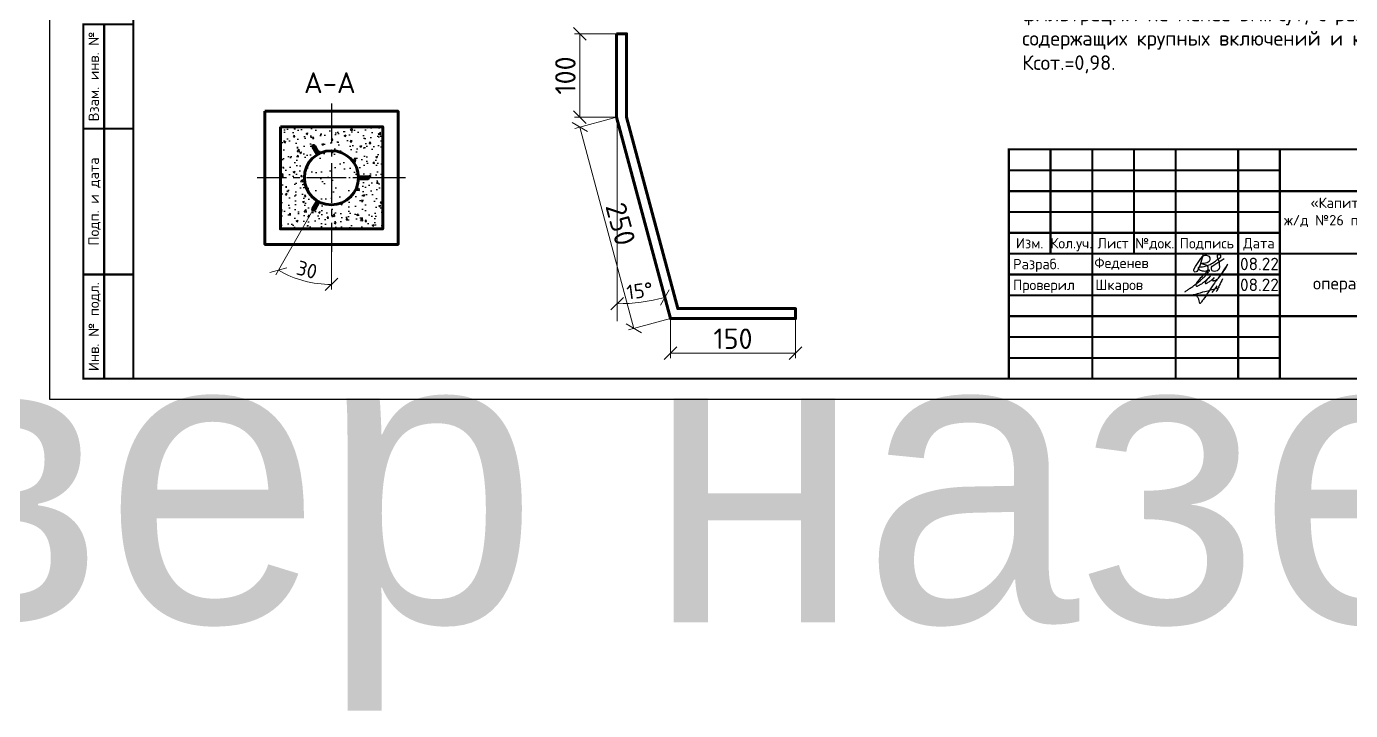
# Model space of a CAD drawing. Header units: millimetres. Extents: x -112426 to 8831, y 1218 to 38707.
# Drawn here: x 5199.2 to 5516.8, y 2204.5 to 2368.5 of the extents above; entities that cross this region are included whole.
import ezdxf
from ezdxf.enums import TextEntityAlignment as Align

# ---------------------------------------------------------------- set-up
doc = ezdxf.new("R2018")
doc.units = ezdxf.units.MM
doc.linetypes.add('осевая2', pattern=[28.575, 19.05, -3.175, 3.175, -3.175])
for name, color, linetype, lineweight in [('12  Размер', 7, 'Continuous', 20), ('2 Рамка обычные', 1, 'Continuous', 60), ('Осевая', 2, 'осевая2', 30), ('Основной', 1, 'Continuous', 60), ('Размерный', 4, 'Continuous', 30), ('Размеры на чертеже', 250, 'Continuous', 25)]:
    doc.layers.add(name, color=color, linetype=linetype, lineweight=lineweight)
doc.layers.add('рамка', color=7, linetype='Continuous')
doc.layers.add('Штриховка', color=7, linetype='Continuous')
doc.styles.add('-ISOCPEUR-', font='isocpeur.ttf')
doc.styles.add('GOST', font='gost.shx', dxfattribs={"oblique": 15})
doc.styles.get("Standard").update_dxf_attribs({"font": 'arial.ttf'})
doc.dimstyles.new('М 1 к 20', dxfattribs={"dimtxt": 3.5, "dimasz": 3, "dimexe": 1.25, "dimexo": 0, "dimgap": 1, "dimtad": 1, "dimdec": 0, "dimlfac": 20, "dimzin": 0, "dimdsep": 46, "dimtxsty": 'GOST', "dimblk": 'OBLIQUE', "dimcen": 5, "dimclrd": 256, "dimclre": 256, "dimclrt": 256, "dimazin": 2, "dimtfac": 1, "dimtdec": 0, "dimtmove": 0, "dimatfit": 3, "dimldrblk": 'NONE', "dimfxl": 1.25, "dimtolj": 1, "dimtzin": 0, "dimlwd": -1, "dimlwe": -1, "dimarcsym": 2})

# ---------------------------------------------------------------- blocks, each defined once
blk = doc.blocks.new('*U168')
blk.add_lwpolyline([(0, 0), (420, 0), (420, -297), (0, -297)], close=True)
at = {"const_width": 0.5}
blk.add_lwpolyline([(20, -5), (415, -5), (415, -292), (20, -292)], close=True, dxfattribs=at)
for points in [[(20, -292), (8, -292), (8, -207), (20, -207)], [(13, -207), (13, -292)], [(8, -232), (20, -232)], [(230, -292), (230, -237), (415, -237)], [(240, -237), (240, -262)], [(250, -237), (250, -292)], [(260, -237), (260, -262)], [(270, -237), (270, -292)], [(285, -237), (285, -292)], [(295, -237), (295, -292)], [(230, -242), (295, -242)], [(230, -247), (295, -247)], [(295, -247), (415, -247)], [(230, -252), (295, -252)], [(230, -257), (295, -257)], [(230, -262), (415, -262)], [(8, -267), (20, -267)], [(230, -267), (295, -267)], [(230, -272), (295, -272)], [(230, -277), (295, -277)], [(295, -277), (415, -277)], [(230, -282), (295, -282)], [(230, -287), (295, -287)]]:
    blk.add_lwpolyline(points, dxfattribs=at)
at = {"style": '-ISOCPEUR-'}
for s, p in [('Взам. инв. №', (10.5, -219.5)), ('Подп. и дата', (10.5, -249.5)), ('Инв. № подл.', (10.5, -279.5))]:
    blk.add_text(s, height=2.5, rotation=90, dxfattribs=at).set_placement(p, align=Align.MIDDLE_CENTER)
for s, p in [('Изм.', (235, -259.5)), ('Кол.уч.', (245, -259.5)), ('Лист', (255, -259.5)), ('№док.', (265, -259.5)), ('Подпись', (277.5, -259.5)), ('Дата', (290, -259.5))]:
    blk.add_text(s, height=2.5, dxfattribs=at).set_placement(p, align=Align.MIDDLE_CENTER)
for s, p in [('Разраб.', (231, -264.5)), ('Проверил', (231, -269.5))]:
    blk.add_text(s, height=2.5, dxfattribs=at).set_placement(p, align=Align.MIDDLE_LEFT)
for s, insert, char_height, width, attachment_point in [('\\pxi1.28618,qc;{\\C7;«Капитальный ремонт (реконструкция) тепловых сетей от УП у ж/д №26 по ул. Б. Новикова до ТК-8018 ул. Расплетина, д 7 в ГО г. Рыбинск Ярославской области».}', (296.05, -248.55), 2.5, 110.5288, 1), ('Система оперативно-дистанционного контроля ', (330, -269.5), 3, 70, 5)]:
    blk.add_mtext(s, dxfattribs=dict(at, insert=insert, char_height=char_height, width=width, attachment_point=attachment_point))
blk.add_attdef('РАЗРАБОТАЛ', text='', height=2.5, dxfattribs=at).set_placement((250.5, -264.22), align=Align.MIDDLE_LEFT)
at = {"style": '-ISOCPEUR-', "flags": 8}
for tag, height, p in [('ДАТА', 2.5, (290.07, -264.4)), ('ДАТА1', 2.5, (290.07, -269.4)), ('ЛИСТ', 3, (386.39, -271.92)), ('ЛИСТОВ', 3, (403.89, -271.92)), ('ФОРМАТ', 3, (380.97, -294.75))]:
    blk.add_attdef(tag, text='', height=height, dxfattribs=at).set_placement(p, align=Align.MIDDLE_CENTER)
at = {"style": '-ISOCPEUR-'}
blk.add_attdef('ПРОВЕРИЛ', (250.75, -270.73), '', height=2.5, dxfattribs=at)
at = {"lineweight": 30, "flags": 104}
blk.add_attdef('ИМЯ_ЧЕРТЕЖА', text='', height=3, dxfattribs=at).set_placement((333.63, -284.13), align=Align.MIDDLE_CENTER)
blk = doc.blocks.new('_Oblique')
at = {"color": 0, "linetype": 'ByBlock', "lineweight": -2}
blk.add_line((-0.5, -0.5), (0.5, 0.5), dxfattribs=at)
blk = doc.blocks.new('*D132')
at = {"layer": '12  Размер', "ltscale": 50, "transparency": 16777216}
for p, q in [((5340.77, 2366.79), (5330.7, 2366.79)), ((5331.95, 2366.79), (5331.95, 2346.79)), ((5340.77, 2346.79), (5330.7, 2346.79))]:
    blk.add_line(p, q, dxfattribs=at)
at = {"layer": 'Defpoints', "color": 0, "ltscale": 50, "transparency": 16777216}
for p in [(5340.77, 2366.79), (5331.95, 2346.79), (5340.77, 2346.79)]:
    blk.add_point(p, dxfattribs=at)
at = {"layer": '12  Размер', "ltscale": 50, "transparency": 16777216, "xscale": 3, "yscale": 3, "zscale": 3}
for p, rotation in [((5331.95, 2366.79), 90), ((5331.95, 2346.79), 270)]:
    blk.add_blockref('_Oblique', p, dxfattribs=dict(at, rotation=rotation))
at = {"layer": '12  Размер', "ltscale": 50, "transparency": 16777216, "insert": (5328.5, 2356.79), "char_height": 3.5, "attachment_point": 5, "rotation": 90, "style": '-ISOCPEUR-'}
blk.add_mtext('\\A1;{\\H1.4x;100}', dxfattribs=at)
blk = doc.blocks.new('_None')
blk = doc.blocks.new('*D133')
at = {"layer": '12  Размер', "ltscale": 50, "transparency": 16777216}
for p, q in [((5340.77, 2346.79), (5330.74, 2344.1)), ((5331.95, 2344.42), (5344.89, 2296.13)), ((5353.71, 2298.49), (5343.68, 2295.8))]:
    blk.add_line(p, q, dxfattribs=at)
at = {"layer": 'Defpoints', "color": 0, "ltscale": 50, "transparency": 16777216}
for p in [(5340.77, 2346.79), (5353.71, 2298.49), (5344.89, 2296.13)]:
    blk.add_point(p, dxfattribs=at)
at = {"layer": '12  Размер', "ltscale": 50, "transparency": 16777216, "xscale": 3, "yscale": 3, "zscale": 3}
for p, rotation in [((5331.95, 2344.42), 105.0000000000008), ((5344.89, 2296.13), 285.0000000000007)]:
    blk.add_blockref('_Oblique', p, dxfattribs=dict(at, rotation=rotation))
at = {"layer": '12  Размер', "ltscale": 50, "transparency": 16777216, "insert": (5341.75, 2321.17), "char_height": 3.5, "attachment_point": 5, "rotation": 285, "style": '-ISOCPEUR-'}
blk.add_mtext('\\A1;{\\H1.4x;250}', dxfattribs=at)
blk = doc.blocks.new('*D134')
at = {"layer": '12  Размер', "ltscale": 50, "transparency": 16777216}
for p, q in [((5353.71, 2298.49), (5353.71, 2288.95)), ((5383.71, 2298.49), (5383.71, 2288.95)), ((5353.71, 2290.2), (5383.71, 2290.2))]:
    blk.add_line(p, q, dxfattribs=at)
at = {"layer": 'Defpoints', "color": 0, "ltscale": 50, "transparency": 16777216}
for p in [(5353.71, 2298.49), (5383.71, 2298.49), (5383.71, 2290.2)]:
    blk.add_point(p, dxfattribs=at)
at = {"layer": '12  Размер', "ltscale": 50, "transparency": 16777216, "xscale": 3, "yscale": 3, "zscale": 3, "rotation": 180}
blk.add_blockref('_Oblique', (5353.71, 2290.2), dxfattribs=at)
at = {"layer": '12  Размер', "ltscale": 50, "transparency": 16777216, "xscale": 3, "yscale": 3, "zscale": 3}
blk.add_blockref('_Oblique', (5383.71, 2290.2), dxfattribs=at)
at = {"layer": '12  Размер', "ltscale": 50, "transparency": 16777216, "insert": (5368.71, 2293.65), "char_height": 3.5, "attachment_point": 5, "style": '-ISOCPEUR-'}
blk.add_mtext('\\A1;{\\H1.4x;150}', dxfattribs=at)
blk = doc.blocks.new('*D143')
at = {"layer": '12  Размер', "ltscale": 50, "transparency": 16777216}
blk.add_arc((5340.93, 2346.19), 44.15, 270, 285, dxfattribs=at)
at = {"layer": 'Defpoints', "color": 0, "ltscale": 50, "transparency": 16777216}
for p in [(5340.77, 2346.79), (5340.93, 2346.19), (5344.78, 2302.2), (5340.93, 2297.86), (5353.71, 2298.49)]:
    blk.add_point(p, dxfattribs=at)
at = {"layer": '12  Размер', "ltscale": 50, "transparency": 16777216, "xscale": 3, "yscale": 3, "zscale": 3}
for p, rotation in [((5340.93, 2302.04), 180.0000000000025), ((5352.36, 2303.54), 14.99999999999995)]:
    blk.add_blockref('_Oblique', p, dxfattribs=dict(at, rotation=rotation))
at = {"layer": '12  Размер', "ltscale": 50, "transparency": 16777216, "insert": (5346.34, 2305.14), "char_height": 3.5, "attachment_point": 5, "rotation": 7.5, "style": '-ISOCPEUR-'}
blk.add_mtext('\\A1;15%%D', dxfattribs=at)
blk = doc.blocks.new('*D144')
at = {"layer": '12  Размер', "ltscale": 50, "transparency": 16777216}
for p, q in [((5267.95, 2324.52), (5259.04, 2308.98)), ((5272.39, 2314.45), (5272.39, 2305.43))]:
    blk.add_line(p, q, dxfattribs=at)
blk.add_arc((5272.39, 2332.25), 25.58, 240.1713, 270, dxfattribs=at)
at = {"layer": 'Defpoints', "color": 0, "ltscale": 50, "transparency": 16777216}
for p in [(5272.39, 2350.05), (5272.39, 2332.25), (5267.95, 2324.52), (5272.39, 2314.45), (5263.69, 2308.2)]:
    blk.add_point(p, dxfattribs=at)
at = {"layer": '12  Размер', "ltscale": 50, "transparency": 16777216, "xscale": 3, "yscale": 3, "zscale": 3}
for p, rotation in [((5259.66, 2310.06), 150.1712902245639), ((5272.39, 2306.68), 359.9999999999992)]:
    blk.add_blockref('_Oblique', p, dxfattribs=dict(at, rotation=rotation))
at = {"layer": '12  Размер', "ltscale": 50, "transparency": 16777216, "insert": (5266.51, 2310.2), "char_height": 3.5, "attachment_point": 5, "rotation": 345.0856, "style": '-ISOCPEUR-'}
blk.add_mtext('\\A1;30', dxfattribs=at)
blk = doc.blocks.new('подпись')
at = {"lineweight": 30}
for points in [[(-0.82, -1.23), (-0.21, -0.8), (0.43, -0.36), (0.86, -0.08), (1.32, 0.25), (2, 0.77), (2.8, 1.4), (3.27, 1.83), (3.84, 2.36), (4.46, 3.07), (5.01, 3.73), (5.08, 3.95), (5.01, 4.03), (4.91, 4), (4.76, 3.88), (4.33, 3.49), (3.4, 2.58), (2.34, 1.43), (1.83, 0.48), (1.87, 0.23), (1.99, 0.16), (2.17, 0.16), (2.41, 0.25), (3.02, 0.6), (3.71, 1.09), (4.34, 1.62), (5.32, 2.55), (4.75, 1.98), (4.27, 1.36), (4.08, 1.05), (4.07, 0.85), (4.11, 0.78), (4.25, 0.78), (4.42, 0.84), (4.78, 1.05), (5.16, 1.3), (5.47, 1.51), (5.72, 1.73), (6.05, 1.99), (6.23, 2.18), (5.94, 1.88), (5.8, 1.63), (5.8, 1.5), (5.89, 1.44), (6.13, 1.46), (6.57, 1.6), (6.9, 1.79), (7.5, 2.39), (8.04, 3.08), (8.61, 3.92), (9.15, 4.76), (9.43, 5.33), (8, 3.26), (6.29, 0.88), (3.58, -3.07), (3.05, -3.8), (2.85, -4.05), (2.49, -2.98), (2.12, -2.39), (1.3, -1.96), (1.02, -2.03), (2.91, -1.44), (4.7, -0.96), (7.51, -0.15)], [(6.86, 0.23), (5.67, -1.43)], [(8.19, 1.85), (6.68, -1.27)]]:
    blk.add_spline(points, degree=3, dxfattribs=at)
blk = doc.blocks.new('Подпись Леха')
at = {"layer": 'рамка'}
blk.add_blockref('подпись', (2.7, 0.11), dxfattribs=at)

msp = doc.modelspace()

# ---------------------------------------------------------------- hatches: boundary and pattern name
at = {"layer": 'Штриховка', "lineweight": 25}
h = msp.add_hatch(dxfattribs=at)
h.set_pattern_fill('AR-CONC', scale=0.025, style=0)
h.set_pattern_definition([(50, (5264.134, 2337.3222), (4.5546, -0.3985), [0.47625, -5.23875]), (355, (5264.134, 2337.322), (-0.8811, 4.7764), [0.381, -4.191]), (100.451, (5264.5135, 2337.289), (3.6735, 4.37794), [0.40475, -4.45226]), (46.184, (5264.134, 2338.592), (6.777, -1.0511), [0.7144, -7.8581]), (96.636, (5264.699, 2338.5046), (5.9351, 6.1857), [0.6071, -6.6784]), (351.184, (5264.134, 2338.592), (5.9351, 6.1857), [0.5715, -6.2865]), (21, (5264.769, 2338.2747), (3.79036, -2.55663), [0.47625, -5.23875]), (326, (5264.769, 2338.2747), (1.54505, 4.6047), [0.381, -4.191]), (71.451, (5265.085, 2338.0617), (5.3354, 2.0481), [0.40475, -4.45225]), (37.5, (5264.134, 2337.3222), (0.07722, 2.11388), [0, -4.1402, 0, -4.2545, 0, -4.20688]), (7.5, (5264.134, 2337.3222), (1.6705, 2.50451), [0, -2.4257, 0, -4.04495, 0, -1.60337]), (327.5, (5262.7179, 2337.3222), (3.38976, -0.14322), [0, -1.5875, 0, -4.953, 0, -6.57225]), (317.5, (5262.083, 2337.3222), (3.70323, 0.63566), [0, -2.06375, 0, -3.2893, 0, -4.66725])])
h.paths.add_polyline_path([(5268.94, 2337.755), (5268.69, 2338.191), (5260.145, 2341.58), (5260.145, 2332.251), (5265.892, 2332.251, -0.2583812)])
h.paths.add_polyline_path([(5272.386, 2344.51), (5260.145, 2344.51), (5260.145, 2341.58), (5268.69, 2338.191), (5267.859, 2339.64, -1), (5268.291, 2339.899), (5269.377, 2338.006, -0.1210268), (5272.386, 2338.745)])
h.paths.add_polyline_path([(5284.686, 2344.51), (5272.386, 2344.51), (5272.386, 2338.745, -0.4028904), (5278.874, 2332.503), (5281.047, 2332.503, -0.4199092), (5281.304, 2332.251), (5284.686, 2332.251)])
h.paths.add_polyline_path([(5284.686, 2332.251), (5281.304, 2332.251, -0.4085408), (5281.057, 2331.999), (5278.874, 2331.999, -0.4028904), (5272.386, 2325.758), (5272.386, 2319.969), (5284.686, 2319.969)])
h.paths.add_polyline_path([(5272.386, 2325.758, -0.1210311), (5269.377, 2326.497), (5268.296, 2324.613, -1), (5267.854, 2324.855), (5268.939, 2326.747, -0.2583766), (5265.892, 2332.251), (5260.145, 2332.251), (5260.145, 2319.969), (5272.386, 2319.969)])
at = {"layer": 'Штриховка'}
h = msp.add_hatch(dxfattribs=at)
h.set_pattern_fill('AR-SAND', scale=0.1, style=0)
h.set_pattern_definition([(37.5, (-2908.487, 4735.8682), (-0.1600031, 4.8941324), [0, -3.8608, 0, -4.318, 0, -4.1275]), (7.5, (-2908.487, 4735.868), (4.495233, 7.168251), [0, -2.0828, 0, -3.4798, 0, -1.3335]), (327.5, (-2911.6113, 4735.8682), (7.9099237, 0.0143718), [0, -1.27, 0, -4.572, 0, -5.969]), (317.5, (-2911.6113, 4735.868), (7.6355645, 2.229293), [0, -0.635, 0, -2.9972, 0, -3.429])])
h.paths.add_polyline_path([(5272.386, 2338.745, 0.4142136), (5265.892, 2332.251), (5272.386, 2332.251)])
h.paths.add_polyline_path([(5272.386, 2338.745), (5272.386, 2332.251), (5278.879, 2332.251, 0.4142136)])
h.paths.add_polyline_path([(5278.879, 2332.251), (5272.386, 2332.251), (5272.386, 2325.758, 0.4142136)])
h.paths.add_polyline_path([(5272.386, 2332.251), (5265.892, 2332.251, 0.4142136), (5272.386, 2325.758)])

# ---------------------------------------------------------------- linework, layer by layer
msp.add_lwpolyline([(5481.386, 2313.844), (5481.286, 2313.323), (5481.077, 2312.466), (5480.761, 2311.385), (5480.297, 2310.224), (5479.978, 2309.753), (5479.784, 2309.654), (5479.591, 2309.63), (5479.402, 2309.654), (5479.305, 2309.765), (5479.256, 2309.949), (5479.261, 2310.157), (5479.358, 2310.419), (5479.661, 2310.978), (5480.935, 2312.893), (5481.432, 2313.466), (5481.882, 2313.66), (5482.262, 2313.652), (5482.828, 2313.49), (5483.092, 2313.017), (5483.069, 2312.629), (5483.011, 2312.366), (5482.895, 2312.182), (5482.691, 2311.997), (5482.38, 2311.842), (5482.021, 2311.74), (5481.711, 2311.682), (5481.444, 2311.692), (5481.187, 2311.701), (5480.949, 2311.813), (5480.891, 2311.83), (5481.147, 2311.72), (5481.354, 2311.631), (5481.546, 2311.563), (5481.866, 2311.471), (5482.092, 2311.364), (5482.301, 2311.265), (5482.439, 2311.169), (5482.591, 2310.899), (5482.614, 2310.649), (5482.637, 2310.401), (5482.583, 2310.157), (5482.387, 2309.938), (5482.145, 2309.829), (5481.848, 2309.798), (5481.559, 2309.813), (5481.316, 2309.827), (5481.09, 2309.931), (5480.852, 2310.041), (5480.669, 2310.125), (5480.559, 2310.227), (5480.421, 2310.356), (5480.336, 2310.567), (5480.341, 2310.758), (5480.454, 2310.821), (5480.786, 2310.855), (5481.287, 2310.907), (5481.695, 2310.992), (5481.988, 2311.053), (5482.238, 2311.163), (5482.673, 2311.32), (5483.147, 2311.481), (5483.509, 2311.652), (5483.71, 2311.794), (5484.008, 2312.005), (5484.407, 2312.287), (5484.79, 2312.559), (5485.088, 2312.769), (5485.452, 2313.027), (5485.706, 2313.207), (5485.759, 2313.451), (5485.704, 2313.654), (5485.532, 2313.764), (5485.282, 2313.779), (5485.032, 2313.748), (5484.88, 2313.655), (5484.826, 2313.474), (5484.856, 2313.274), (5484.929, 2313.054), (5485.105, 2312.657), (5485.296, 2312.11), (5485.345, 2311.846), (5485.36, 2311.528), (5485.376, 2310.791), (5485.329, 2310.454), (5485.086, 2310.133), (5484.843, 2309.921), (5484.53, 2309.827), (5484.185, 2309.78), (5483.879, 2309.82), (5483.644, 2309.968), (5483.519, 2310.227), (5483.448, 2310.525), (5483.487, 2310.807), (5483.652, 2311.026), (5484.796, 2311.762), (5485.227, 2312.068), (5486.035, 2312.593), (5486.509, 2312.901)])
at = {"layer": '12  Размер', "color": 7, "ltscale": 50}
msp.add_line((5340.933, 2346.189), (5340.933, 2297.858), dxfattribs=at)
at = {"layer": '2 Рамка обычные', "color": 7, "ltscale": 50}
for p, q in [((5268.94, 2337.755), (5267.854, 2339.648)), ((5269.377, 2338.006), (5268.291, 2339.899)), ((5278.874, 2332.503), (5281.057, 2332.503)), ((5278.874, 2331.999), (5281.057, 2331.999)), ((5268.94, 2326.748), (5267.854, 2324.855)), ((5269.377, 2326.497), (5268.291, 2324.604))]:
    msp.add_line(p, q, dxfattribs=at)
for points in [[(5340.772, 2366.789), (5340.772, 2346.789), (5353.713, 2298.493), (5383.713, 2298.493), (5383.713, 2300.893), (5355.47, 2300.893), (5343.172, 2346.789), (5343.172, 2366.789)], [(5256.451, 2348.211), (5288.385, 2348.211), (5288.385, 2316.276), (5256.451, 2316.276)], [(5260.145, 2344.51), (5284.686, 2344.51), (5284.686, 2319.969), (5260.145, 2319.969)]]:
    msp.add_lwpolyline(points, close=True, dxfattribs=at)
msp.add_circle((5272.386, 2332.251), 6.494, dxfattribs=at)
for centre, start, end in [((5268.075, 2339.769), 28.72192, 210.94578), ((5269.019, 2338.124), 28.72192, 210.94578), ((5279.155, 2332.251), 268.88807, 91.11193), ((5281.052, 2332.251), 268.88807, 91.11193), ((5268.075, 2324.734), 149.05694, 331.2808), ((5269.019, 2326.38), 149.05694, 331.2808)]:
    msp.add_arc(centre, 0.252, start, end, dxfattribs=at)
at = {"layer": 'Осевая', "color": 7, "ltscale": 0.5}
for p, q in [((5272.386, 2350.05), (5272.386, 2314.454)), ((5290.184, 2332.251), (5254.588, 2332.251))]:
    msp.add_line(p, q, dxfattribs=at)

# ---------------------------------------------------------------- block references
msp.add_blockref('Подпись Леха', (5475.226, 2306.019))
at = {"layer": 'Размеры на чертеже', "lineweight": 90}
ref = msp.add_blockref('*U168', (4727.939, 2579.705), dxfattribs=at)
lines = msp.add_mtext('Ковер наземный у ТК-8018', dxfattribs={"layer": '0', "insert": (5061.565, 2295.58), "char_height": 70, "attachment_point": 1})
ref.add_attrib('ИМЯ_ЧЕРТЕЖА', '', (5061.565, 2295.58), dxfattribs={"flags": 104}).embed_mtext(lines)
ref = msp.add_blockref('*U168', (5204.871, 2576.051), dxfattribs=at)
ref.add_attrib('РАЗРАБОТАЛ', 'Феденев', dxfattribs={"layer": '0', "height": 2.5, "style": '-ISOCPEUR-'}).set_placement((5455.371, 2311.826), align=Align.MIDDLE_LEFT)
ref.add_attrib('ПРОВЕРИЛ', 'Шкаров', (5455.62, 2305.321), dxfattribs={"layer": '0', "height": 2.5, "style": '-ISOCPEUR-'})

# ---------------------------------------------------------------- texts
at = {"layer": 'Основной', "color": 7, "style": '-ISOCPEUR-'}
msp.add_text('А-А', height=5, dxfattribs=at).set_placement((5272.002, 2355.061), align=Align.MIDDLE_CENTER)
at = {"layer": 'Размерный', "color": 0, "style": '-ISOCPEUR-'}
for p in [(5490.326, 2310.073), (5490.326, 2305.073)]:
    msp.add_text('08.22', height=3, dxfattribs=at).set_placement(p)
at = {"layer": 'Размерный', "color": 7, "lineweight": 30, "insert": (5438.081, 2402.461), "char_height": 3.5, "attachment_point": 1, "style": '-ISOCPEUR-'}
msp.add_mtext_dynamic_manual_height_columns('\\pxi2;1. Общие примечания см. лист 2-3.\\P2. Стержни сетки соединить между собой вязальной проволокой. \\P3. Металлические поверхности надземной части ковера покрасить антикоррозионным покрытием зеленого цвета.\\P4. Песчаную подготовку и обсыпку выполнять из песка коэффициентом фильтрации не менее 5мі/сут, с размером фракции не более 5мм и не содержащих крупных включений и коэффициентом уплотнения до Ксот.=0,98.', width=171.9057, gutter_width=12.5, heights=[0], dxfattribs=at)

# ---------------------------------------------------------------- dimensions: what is measured, and where the dimension line sits
at = {"layer": '12  Размер', "color": 7, "ltscale": 50}
dim = msp.add_linear_dim(base=(5331.946, 2346.789), p1=(5340.772, 2366.789), p2=(5340.772, 2346.789), angle=90, text='{\\H1.4x;100}', dimstyle='М 1 к 20', override={"dimtxsty": '-ISOCPEUR-'}, dxfattribs=at)
dim.commit()
dim.dimension.update_dxf_attribs({"geometry": '*D132', "text_midpoint": (5328.496, 2356.789)})
for base, line1, line2, text, picture, middle in [((5263.686, 2308.201), ((5272.386, 2332.251), (5267.95, 2324.515)), ((5272.386, 2350.05), (5272.386, 2314.454)), '30', '*D144', (5266.511, 2310.195)), ((5344.781, 2302.203), ((5340.772, 2346.789), (5353.713, 2298.493)), ((5340.933, 2346.189), (5340.933, 2297.858)), '15%%D', '*D143', (5346.337, 2305.139))]:
    dim = msp.add_angular_dim_2l(base=base, line1=line1, line2=line2, text=text, dimstyle='М 1 к 20', override={"dimtxsty": '-ISOCPEUR-'}, dxfattribs=at)
    dim.commit()
    dim.dimension.update_dxf_attribs({"geometry": picture, "text_midpoint": middle})
dim = msp.add_aligned_dim(p1=(5340.772, 2346.789), p2=(5353.713, 2298.493), distance=-9.137, text='{\\H1.4x;250}', dimstyle='М 1 к 20', override={"dimtxsty": '-ISOCPEUR-'}, dxfattribs=at)
dim.commit()
dim.dimension.update_dxf_attribs({"geometry": '*D133', "text_midpoint": (5341.749, 2321.169)})
dim = msp.add_linear_dim(base=(5383.713, 2290.204), p1=(5353.713, 2298.493), p2=(5383.713, 2298.493), text='{\\H1.4x;150}', dimstyle='М 1 к 20', override={"dimtxsty": '-ISOCPEUR-'}, dxfattribs=at)
dim.commit()
dim.dimension.update_dxf_attribs({"geometry": '*D134', "text_midpoint": (5368.713, 2293.654)})

doc.saveas('drawing.dxf')
